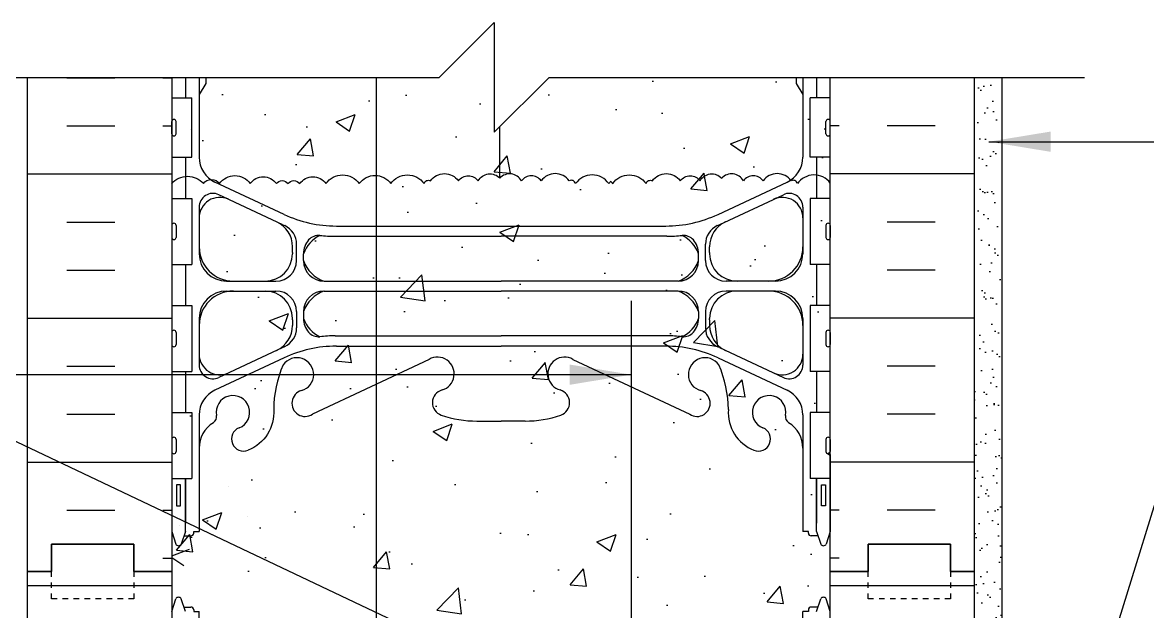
# Model space of a CAD drawing. Header units: inches. Extents: x 109 to 220, y 86 to 157.
# Drawn here: x 174.68 to 195.17, y 146.17 to 156.9 of the extents above; entities that cross this region are included whole.
import ezdxf

# ---------------------------------------------------------------- set-up
doc = ezdxf.new("R2010")
doc.units = ezdxf.units.IN
doc.header["$LTSCALE"] = 0.5
doc.header["$MEASUREMENT"] = 0
doc.linetypes.add('DASHED2', pattern=[0.375, 0.25, -0.125])
for name, color, linetype in [('HATCH', 12, 'Continuous'), ('line25', 2, 'Continuous'), ('LINE3', 3, 'Continuous'), ('LINE50', 5, 'Continuous'), ('LINE9', 9, 'Continuous'), ('TEXT', 4, 'Continuous'), ('Web_Edge', 9, 'Continuous')]:
    doc.layers.add(name, color=color, linetype=linetype)
doc.styles.add('DIM', font='romans.shx', dxfattribs={"width": 0.7})
doc.dimstyles.new('ext_12', dxfattribs={"dimscale": 12, "dimtxt": 0.09375, "dimasz": 0.09375, "dimexe": 0.09375, "dimexo": 0.0625, "dimgap": 0.0625, "dimtad": 1, "dimdec": 1, "dimzin": 3, "dimdsep": 46, "dimlunit": 4, "dimtxsty": 'DIM', "dimcen": 0.09, "dimdle": 0.09375, "dimclrt": 4, "dimadec": 0, "dimazin": 0, "dimtfac": 1, "dimtdec": 1, "dimtmove": 2, "dimatfit": 3, "dimfxl": 0, "dimfrac": 2, "dimtolj": 1, "dimtzin": 0, "dimarcsym": 0})

msp = doc.modelspace()

# ---------------------------------------------------------------- hatches: boundary and pattern name
at = {"layer": 'HATCH'}
h = msp.add_hatch(dxfattribs=at)
h.set_pattern_fill('AR-CONC', color=256, scale=0.5, style=0)
h.paths.add_polyline_path([(184.2705, 155.8996), (183.2705, 154.8996), (183.2705, 156.8996), (182.2705, 155.8996), (181.1232, 155.8996), (181.1232, 154.1133, -0.227027), (181.3871, 153.9645, -0.520567), (181.9946, 153.9645, -0.520567), (182.1095, 154.0138, -0.520567), (182.6185, 154.0138, -0.5205671), (182.9797, 154.0138, -0.520567), (183.3737, 154.063, -0.520567), (183.7678, 154.0138, -0.5205671), (184.129, 154.0138, -0.520567), (184.6379, 154.0138, -0.520567), (184.7529, 153.9645, -0.520567), (185.3604, 153.9645, -0.0394093), (185.3955, 154.0071, -0.0394093), (185.4306, 153.9645, -0.520567), (186.0381, 153.9645, -0.520567), (186.153, 154.0138, -0.520567), (186.662, 154.0138, -0.5205671), (187.0232, 154.0138, -0.520567), (187.4172, 154.063, -0.520567), (187.8113, 154.0138, -0.5205671), (188.1725, 154.0138, -0.520567), (188.6815, 154.0138, -0.520567), (188.7964, 153.9645, -0.508398), (189.3955, 153.976), (189.3955, 155.8996)])
h = msp.add_hatch(dxfattribs=at)
h.set_pattern_fill('AR-CONC', color=256, scale=0.5, style=0)
h.paths.add_polyline_path([(179.3019, 153.9645, -0.5205671), (179.5154, 153.9645, -0.5205671), (179.7288, 153.9645, -0.520567), (180.2049, 153.9645, -0.520567), (180.8124, 153.9645, -0.2625153), (181.1232, 154.1133), (181.1232, 155.8996), (177.3955, 155.8996), (177.3955, 153.9645, -0.4648223), (177.972, 153.9645, -0.5205671), (178.2676, 153.9645, -0.520567), (178.8258, 153.9645, -0.520567)])
h = msp.add_hatch(dxfattribs=at)
h.set_pattern_fill('AR-SAND', color=256, scale=0.25, style=0)
h.set_pattern_definition([(37.5, (80.9344, 13.57936), (-0.0157483, 0.4817059), [0, -0.38, 0, -0.425, 0, -0.40625]), (7.5, (80.9344, 13.57936), (0.4424442, 0.7055365), [0, -0.205, 0, -0.3425, 0, -0.13125]), (327.5, (80.6269, 13.57936), (0.7785355, 0.0014148), [0, -0.125, 0, -0.45, 0, -0.5875]), (317.5, (80.6269, 13.57936), (0.7515317, 0.219419), [0, -0.0625, 0, -0.295, 0, -0.3375])])
h.paths.add_polyline_path([(192.5205, 155.8996), (192.0205, 155.8996), (192.0205, 146.8996), (192.0205, 143.6996), (192.5205, 143.6996)])
h = msp.add_hatch(dxfattribs=at)
h.set_pattern_fill('AR-CONC', color=256, scale=0.5, style=0)
h.paths.add_polyline_path([(180.2049, 153.9645, 0.520567), (179.7288, 153.9645, 0.5205671), (179.5154, 153.9645, 0.5205671), (179.3019, 153.9645, 0.520567), (178.8258, 153.9645, 0.520567), (178.2676, 153.9645, 0.5205671), (177.972, 153.9645, 0.4648223), (177.3955, 153.9645), (177.3955, 147.1565), (177.4198, 147.1401), (177.3955, 147.1401), (177.3955, 146.8996), (177.3955, 128.8996), (177.3955, 110.8996), (182.2705, 110.8996), (183.2705, 111.8996), (183.2705, 109.8996), (184.2705, 110.8996), (189.3955, 110.8996), (189.3955, 128.8996), (189.3955, 131.3246), (189.3955, 135.6996), (186.992, 135.6996, 0.4142136), (186.892, 135.5996), (186.892, 134.1996), (186.392, 134.1996), (186.392, 135.6996, -0.4142136), (186.892, 136.1996), (189.3955, 136.1996), (189.3955, 140.9496), (186.892, 140.9496, -0.4142136), (186.392, 141.4496), (186.392, 142.9496), (186.892, 142.9496), (186.892, 141.5496, 0.4142136), (186.992, 141.4496), (189.3955, 141.4496), (189.3955, 145.8246), (189.3955, 146.8996), (189.3955, 153.976, 0.508398), (188.7964, 153.9645, 0.520567), (188.6815, 154.0138, 0.520567), (188.1725, 154.0138, 0.5205671), (187.8113, 154.0138, 0.520567), (187.4172, 154.063, 0.520567), (187.0232, 154.0138, 0.5205671), (186.662, 154.0138, 0.520567), (186.153, 154.0138, 0.520567), (186.0381, 153.9645, 0.520567), (185.4306, 153.9645, 0.0394093), (185.3955, 154.0071, 0.0394093), (185.3604, 153.9645, 0.520567), (184.7529, 153.9645, 0.520567), (184.6379, 154.0138, 0.520567), (184.129, 154.0138, 0.5205671), (183.7678, 154.0138, 0.520567), (183.3737, 154.063, 0.520567), (182.9797, 154.0138, 0.5205671), (182.6185, 154.0138, 0.520567), (182.1095, 154.0138, 0.520567), (181.9946, 153.9645, 0.520567), (181.3871, 153.9645, 0.520567), (180.8124, 153.9645, 0.520567)])
h.paths.add_polyline_path([(184.8499, 143.9099, -1), (184.4749, 143.9099, -1)], flags=16)
h.paths.add_polyline_path([(183.3389, 125.9015, -1), (182.9639, 125.9015, -1)], flags=16)
h = msp.add_hatch(dxfattribs=at)
h.set_pattern_fill('INSUL', color=256, scale=7, style=0)
h.set_pattern_definition([(0, (-2748.766, -268.11), (0, 2.625), []), (0, (-2748.766, -267.235), (0, 2.625), [0.875, -0.875]), (0, (-2748.766, -266.36), (0, 2.625), [0.875, -0.875])])
h.paths.add_polyline_path([(174.7705, 128.8996), (175.208, 128.8996), (175.208, 129.3996), (176.708, 129.3996), (176.708, 128.8996), (177.3955, 128.8996), (177.3955, 146.8996), (176.708, 146.8996), (176.708, 147.3996), (175.208, 147.3996), (175.208, 146.8996), (174.7705, 146.8996)])
h = msp.add_hatch(dxfattribs=at)
h.set_pattern_fill('INSUL', color=256, scale=7, style=0)
h.set_pattern_definition([(180, (3115.557, -268.11), (0, 2.625), []), (180, (3115.557, -267.235), (0, 2.625), [0.875, -0.875]), (180, (3115.557, -266.36), (0, 2.625), [0.875, -0.875])])
h.paths.add_polyline_path([(192.0205, 133.9496), (189.3955, 131.3246), (189.3955, 128.8996), (190.083, 128.8996), (190.083, 129.3996), (191.583, 129.3996), (191.583, 128.8996), (192.0205, 128.8996)])
h.paths.add_polyline_path([(189.3955, 145.8246), (192.0205, 143.1996), (192.0205, 146.8996), (191.583, 146.8996), (191.583, 147.3996), (190.083, 147.3996), (190.083, 146.8996), (189.3955, 146.8996)])

# ---------------------------------------------------------------- linework, layer by layer
for p, q in [((175.4839, 155.8901), (176.3589, 155.8901)), ((177.2339, 155.8901), (177.3955, 155.8901)), ((189.5571, 155.8901), (189.3955, 155.8901)), ((191.3071, 155.8901), (190.4321, 155.8901)), ((175.4839, 155.0151), (176.3589, 155.0151)), ((177.2339, 155.0151), (177.3955, 155.0151)), ((189.5571, 155.0151), (189.3955, 155.0151)), ((191.3071, 155.0151), (190.4321, 155.0151)), ((177.7399, 154.9597), (177.7399, 154.9597)), ((174.7705, 154.1401), (177.3955, 154.1401)), ((192.0205, 154.1401), (189.3955, 154.1401)), ((175.4839, 153.2651), (176.3589, 153.2651)), ((191.3071, 153.2651), (190.4321, 153.2651)), ((175.4839, 152.3901), (176.3589, 152.3901)), ((191.3071, 152.3901), (190.4321, 152.3901)), ((174.7705, 151.5151), (177.3955, 151.5151)), ((192.0205, 151.5151), (189.3955, 151.5151)), ((175.4839, 150.6401), (176.3589, 150.6401)), ((191.3071, 150.6401), (190.4321, 150.6401)), ((175.4839, 149.7651), (176.3589, 149.7651)), ((191.3071, 149.7651), (190.4321, 149.7651)), ((174.7705, 148.8901), (177.3955, 148.8901)), ((192.0205, 148.8901), (189.3955, 148.8901)), ((178.4236, 148.4555), (178.4236, 148.4555)), ((175.4839, 148.0151), (176.3589, 148.0151)), ((177.2339, 148.0151), (177.3955, 148.0151)), ((189.5571, 148.0151), (189.3955, 148.0151)), ((191.3071, 148.0151), (190.4321, 148.0151)), ((178.7816, 147.9013), (178.7816, 147.9013)), ((177.5299, 147.7365), (177.5299, 147.7365)), ((177.3955, 147.1838), (177.7198, 147.3083)), ((177.2339, 147.1401), (177.3955, 147.1401)), ((177.3955, 147.1565), (177.6184, 147.0062)), ((189.5571, 147.1401), (189.3955, 147.1401))]:
    msp.add_line(p, q, dxfattribs=at)
for points in [[(177.3955, 153.9645, -0.4648223), (177.972, 153.9645, -0.5205671), (178.2676, 153.9645, -0.5205671), (178.8258, 153.9645, -0.5205671), (179.3019, 153.9645, -0.5205671), (179.5154, 153.9645, -0.5205671), (179.7288, 153.9645, -0.5205671), (180.2049, 153.9645, -0.5205671), (180.8124, 153.9645, -0.5205671), (181.3871, 153.9645, -0.5205671), (181.9946, 153.9645, -0.5205671), (182.1095, 154.0138, -0.5205671), (182.6185, 154.0138, -0.5205671), (182.9797, 154.0138, -0.5205671), (183.3737, 154.063)], [(185.3955, 154.0071, 0.0394093), (185.3604, 153.9645, 0.5205671), (184.7529, 153.9645, 0.5205671), (184.6379, 154.0138, 0.5205671), (184.129, 154.0138, 0.5205671), (183.7678, 154.0138, 0.5205671), (183.3737, 154.063)], [(185.3955, 154.0071, -0.0394093), (185.4306, 153.9645, -0.5205671), (186.0381, 153.9645, -0.5205671), (186.153, 154.0138, -0.5205671), (186.662, 154.0138, -0.5205671), (187.0232, 154.0138, -0.5205671), (187.4172, 154.063)], [(189.3955, 153.976, 0.508398), (188.7964, 153.9645, 0.5205671), (188.6815, 154.0138, 0.5205671), (188.1725, 154.0138, 0.5205671), (187.8113, 154.0138, 0.5205671), (187.4172, 154.063)]]:
    msp.add_lwpolyline(points, format="xyb", dxfattribs=at)
at = {"layer": 'line25'}
for p, q in [((177.3955, 155.8996), (177.3955, 146.8996)), ((189.3955, 146.8996), (189.3955, 155.8996)), ((177.3955, 155.5246), (177.7604, 155.5246)), ((177.7604, 154.4446), (177.7604, 155.5246)), ((189.3955, 155.5246), (189.0305, 155.5246)), ((189.0305, 154.4446), (189.0305, 155.5246)), ((177.3955, 154.8746), (177.3955, 155.0946)), ((177.3955, 155.0396), (177.3955, 155.0396)), ((177.4355, 155.1346), (177.4355, 155.1346)), ((177.4755, 154.8746), (177.4755, 155.0946)), ((189.3155, 154.8746), (189.3155, 155.0946)), ((189.3555, 155.1346), (189.3555, 155.1346)), ((189.3955, 154.8746), (189.3955, 155.0946)), ((189.3955, 155.0396), (189.3955, 155.0396)), ((177.3955, 154.9296), (177.3955, 154.9296)), ((177.4355, 154.8346), (177.4355, 154.8346)), ((189.3555, 154.8346), (189.3555, 154.8346)), ((189.3955, 154.9296), (189.3955, 154.9296)), ((177.3955, 154.4446), (177.7604, 154.4446)), ((189.3955, 154.4446), (189.0305, 154.4446)), ((177.3955, 153.6946), (177.7604, 153.6946)), ((177.7604, 153.6946), (177.7604, 152.4946)), ((189.3955, 153.6946), (189.0305, 153.6946)), ((189.0305, 153.6946), (189.0305, 152.4946)), ((177.3955, 153.2046), (177.3955, 152.9846)), ((177.3955, 153.1496), (177.3955, 153.1496)), ((177.4355, 153.2446), (177.4355, 153.2446)), ((177.4755, 153.2046), (177.4755, 152.9846)), ((189.3155, 153.2046), (189.3155, 152.9846)), ((189.3555, 153.2446), (189.3555, 153.2446)), ((189.3955, 153.2046), (189.3955, 152.9846)), ((189.3955, 153.1496), (189.3955, 153.1496)), ((177.3955, 153.0396), (177.3955, 153.0396)), ((177.4355, 152.9446), (177.4355, 152.9446)), ((189.3555, 152.9446), (189.3555, 152.9446)), ((189.3955, 153.0396), (189.3955, 153.0396)), ((177.3955, 152.4946), (177.7604, 152.4946)), ((189.3955, 152.4946), (189.0305, 152.4946)), ((177.3955, 151.7446), (177.7604, 151.7446)), ((177.7604, 151.7446), (177.7604, 150.5446)), ((189.3955, 151.7446), (189.0305, 151.7446)), ((189.0305, 151.7446), (189.0305, 150.5446)), ((177.3955, 151.2546), (177.3955, 151.0346)), ((177.3955, 151.1996), (177.3955, 151.1996)), ((177.3955, 151.0896), (177.3955, 151.0896)), ((177.4755, 151.2546), (177.4755, 151.0346)), ((189.3155, 151.2546), (189.3155, 151.0346)), ((189.3955, 151.2546), (189.3955, 151.0346)), ((189.3955, 151.1996), (189.3955, 151.1996)), ((189.3955, 151.0896), (189.3955, 151.0896)), ((177.4355, 150.9946), (177.4355, 150.9946)), ((189.3555, 150.9946), (189.3555, 150.9946)), ((177.3955, 150.5446), (177.7604, 150.5446)), ((189.3955, 150.5446), (189.0305, 150.5446)), ((177.3955, 149.7946), (177.7604, 149.7946)), ((177.7604, 149.7946), (177.7604, 148.5946)), ((189.3955, 149.7946), (189.0305, 149.7946)), ((189.0305, 149.7946), (189.0305, 148.5946)), ((177.3955, 149.3046), (177.3955, 149.0846)), ((177.3955, 149.2496), (177.3955, 149.2496)), ((177.4355, 149.3446), (177.4355, 149.3446)), ((177.4755, 149.3046), (177.4755, 149.0846)), ((189.3155, 149.3046), (189.3155, 149.0846)), ((189.3555, 149.3446), (189.3555, 149.3446)), ((189.3955, 149.3046), (189.3955, 149.0846)), ((189.3955, 149.2496), (189.3955, 149.2496)), ((177.3955, 149.1396), (177.3955, 149.1396)), ((177.4355, 149.0446), (177.4355, 149.0446)), ((189.3555, 149.0446), (189.3555, 149.0446)), ((189.3955, 149.1396), (189.3955, 149.1396)), ((177.3955, 148.5946), (177.7604, 148.5946)), ((189.3955, 148.5946), (189.0305, 148.5946)), ((177.3955, 146.8996), (177.3955, 128.8996)), ((177.3955, 146.8996), (177.3955, 128.8996)), ((189.3955, 145.8246), (189.3955, 146.8996))]:
    msp.add_line(p, q, dxfattribs=at)
for centre, start, end in [((177.4355, 155.0946), 90, 180), ((177.4355, 155.0946), 360, 90), ((189.3555, 155.0946), 90, 180), ((189.3555, 155.0946), 0, 90), ((177.4355, 154.8746), 180, 270), ((177.4355, 154.8746), 270, 0), ((189.3555, 154.8746), 180, 270), ((189.3555, 154.8746), 270, 0), ((177.4355, 153.2046), 90, 180), ((177.4355, 153.2046), 0, 90), ((189.3555, 153.2046), 90, 180), ((189.3555, 153.2046), 360, 90), ((177.4355, 152.9846), 180, 270), ((177.4355, 152.9846), 270, 0), ((189.3555, 152.9846), 180, 270), ((189.3555, 152.9846), 270, 0), ((177.4355, 151.2546), 90, 180), ((177.4355, 151.2546), 0, 90), ((189.3555, 151.2546), 90, 180), ((189.3555, 151.2546), 360, 90), ((177.4355, 151.0346), 180, 270), ((177.4355, 151.0346), 270, 0), ((189.3555, 151.0346), 180, 270), ((189.3555, 151.0346), 270, 0), ((177.4355, 149.3046), 90, 180), ((177.4355, 149.3046), 0, 90), ((189.3555, 149.3046), 90, 180), ((189.3555, 149.3046), 360, 90), ((177.4355, 149.0846), 180, 270), ((177.4355, 149.0846), 270, 0), ((189.3555, 149.0846), 180, 270), ((189.3555, 149.0846), 270, 0)]:
    msp.add_arc(centre, 0.04, start, end, dxfattribs=at)
at = {"layer": 'LINE3'}
for p, q in [((181.1232, 155.8996), (181.1232, 133.544)), ((183.3737, 154.063), (183.3737, 155.0029)), ((185.7693, 151.8278), (185.7693, 110.8996))]:
    msp.add_line(p, q, dxfattribs=at)
at = {"layer": 'LINE50'}
for p, q in [((174.7705, 146.8996), (174.7705, 155.8996)), ((192.0205, 146.8996), (192.0205, 155.8996)), ((174.7705, 128.8996), (174.7705, 146.8996)), ((192.0205, 140.6996), (192.0205, 146.8996))]:
    msp.add_line(p, q, dxfattribs=at)
for points in [[(177.3955, 146.8996), (176.708, 146.8996), (176.708, 147.3996), (175.208, 147.3996), (175.208, 146.8996), (174.7705, 146.8996)], [(174.7705, 146.8996), (175.208, 146.8996), (175.208, 147.3996), (176.708, 147.3996), (176.708, 146.8996), (177.3955, 146.8996)], [(189.3955, 146.8996), (190.083, 146.8996), (190.083, 147.3996), (191.583, 147.3996), (191.583, 146.8996), (192.0205, 146.8996)], [(192.0205, 146.8996), (191.583, 146.8996), (191.583, 147.3996), (190.083, 147.3996), (190.083, 146.8996), (189.3955, 146.8996)]]:
    msp.add_lwpolyline(points, dxfattribs=at)
at = {"layer": 'LINE9'}
msp.add_line((192.5205, 155.8996), (192.5205, 143.6996), dxfattribs=at)
msp.add_lwpolyline([(172.387, 155.8996), (182.2705, 155.8996), (183.2705, 156.8996), (183.2705, 154.8996), (184.2705, 155.8996), (194.0256, 155.8996)], dxfattribs=at)
at = {"layer": 'LINE9', "linetype": 'DASHED2', "ltscale": 0.15}
for points in [[(176.708, 146.8996), (176.708, 146.8996), (176.708, 146.3996), (175.208, 146.3996), (175.208, 146.8996), (175.208, 146.8996)], [(176.708, 146.8996), (176.708, 146.8996), (176.708, 146.3996), (175.208, 146.3996), (175.208, 146.8996), (175.208, 146.8996)], [(191.583, 146.8996), (191.583, 146.8996), (191.583, 146.3996), (190.083, 146.3996), (190.083, 146.8996), (190.083, 146.8996)], [(191.583, 146.8996), (191.583, 146.8996), (191.583, 146.3996), (190.083, 146.3996), (190.083, 146.8996), (190.083, 146.8996)]]:
    msp.add_lwpolyline(points, dxfattribs=at)
at = {"layer": 'Web_Edge'}
for p, q in [((177.8955, 155.8996), (177.8955, 154.4464)), ((178.0155, 155.7873), (177.8955, 155.5873)), ((178.0155, 155.7873), (177.8955, 155.5873)), ((178.0155, 155.8996), (178.0155, 155.7873)), ((178.0155, 155.8996), (178.0155, 155.7873)), ((188.7755, 155.8996), (188.7755, 155.7873)), ((188.7755, 155.8996), (188.7755, 155.7873)), ((188.7755, 155.7873), (188.8955, 155.5873)), ((188.7755, 155.7873), (188.8955, 155.5873)), ((188.8955, 155.8996), (188.8955, 154.4464)), ((179.4418, 153.4047), (178.1835, 153.9936)), ((187.3492, 153.4047), (188.6074, 153.9936)), ((179.4186, 153.2168), (178.2514, 153.763)), ((187.3724, 153.2168), (188.5395, 153.763)), ((177.8955, 153.5366), (177.8955, 152.6884)), ((188.8955, 153.5366), (188.8955, 152.6884)), ((180.3715, 153.0047), (183.3955, 153.0047)), ((186.4195, 153.0047), (183.3955, 153.0047)), ((179.5955, 152.7119), (179.5955, 152.816)), ((179.5955, 152.7119), (179.5955, 152.6884)), ((179.6705, 152.5634), (179.6705, 152.8604)), ((187.1205, 152.5634), (187.1205, 152.8604)), ((187.1955, 152.7119), (187.1955, 152.816)), ((187.1955, 152.7119), (187.1955, 152.6884)), ((179.7955, 152.563), (179.7955, 152.6889)), ((186.9955, 152.563), (186.9955, 152.6889)), ((178.3955, 152.1884), (179.2955, 152.1884)), ((180.1705, 152.188), (183.3955, 152.188)), ((186.6205, 152.188), (183.3955, 152.188)), ((188.3955, 152.1884), (187.4955, 152.1884)), ((178.3955, 152.0084), (179.2955, 152.0084)), ((180.1705, 152.008), (183.3955, 152.008)), ((186.6205, 152.008), (183.3955, 152.008)), ((188.3955, 152.0084), (187.4955, 152.0084)), ((177.8955, 151.5084), (177.8955, 150.6601)), ((179.5955, 151.4849), (179.5955, 151.5084)), ((179.5955, 151.4849), (179.5955, 151.3808)), ((179.6705, 151.6334), (179.6705, 151.3363)), ((179.7955, 151.633), (179.7955, 151.5073)), ((179.7955, 151.633), (179.7955, 151.5193)), ((186.9955, 151.633), (186.9955, 151.5193)), ((186.9955, 151.633), (186.9955, 151.5073)), ((187.1205, 151.6334), (187.1205, 151.3363)), ((187.1955, 151.4849), (187.1955, 151.5084)), ((187.1955, 151.4849), (187.1955, 151.3808)), ((188.8955, 151.5084), (188.8955, 150.6601)), ((180.3723, 151.1917), (183.3955, 151.1917)), ((186.4187, 151.1917), (183.3955, 151.1917)), ((179.4177, 150.9795), (178.2514, 150.4337)), ((180.3955, 151.0042), (183.3955, 151.0042)), ((186.3955, 151.0042), (183.3955, 151.0042)), ((187.3732, 150.9795), (188.5395, 150.4337)), ((179.4418, 150.792), (178.1835, 150.2032)), ((182.0853, 150.7633), (179.9581, 149.7639)), ((184.7057, 150.7633), (186.8329, 149.7639)), ((187.3492, 150.792), (188.6074, 150.2032)), ((177.8955, 149.7503), (177.8955, 147.6284)), ((182.9562, 149.6394), (183.3955, 149.6394)), ((183.8347, 149.6394), (183.3955, 149.6394)), ((188.8955, 149.7503), (188.8955, 147.6284)), ((177.6455, 147.6284), (177.6455, 148.5946)), ((189.1455, 147.6284), (189.1455, 148.5946)), ((177.3955, 147.6284), (177.4705, 147.3984)), ((177.6455, 147.6284), (177.5705, 147.3984)), ((177.7955, 147.6284), (177.8955, 147.6284)), ((177.7955, 147.5984), (177.7955, 147.6284)), ((177.7955, 147.5984), (177.7955, 147.5984)), ((188.9955, 147.6284), (188.8955, 147.6284)), ((188.9955, 147.5984), (188.9955, 147.6284)), ((188.9955, 147.5984), (188.9955, 147.5984)), ((189.1455, 147.6284), (189.2205, 147.3984)), ((189.3955, 147.6284), (189.3205, 147.3984)), ((177.6194, 147.5484), (177.7455, 147.5484)), ((189.1716, 147.5484), (189.0455, 147.5484)), ((177.3955, 146.1709), (177.4705, 146.4009)), ((177.6455, 146.1709), (177.5705, 146.4009)), ((189.1455, 146.1709), (189.2205, 146.4009)), ((189.3955, 146.1709), (189.3205, 146.4009)), ((177.6194, 146.2509), (177.7455, 146.2509)), ((177.7955, 146.2009), (177.7955, 146.1709)), ((177.7955, 146.2009), (177.7955, 146.2009)), ((177.7955, 146.1709), (177.8955, 146.1709)), ((177.8955, 144.049), (177.8955, 146.1709)), ((188.8955, 144.049), (188.8955, 146.1709)), ((188.9955, 146.1709), (188.8955, 146.1709)), ((188.9955, 146.2009), (188.9955, 146.2009)), ((188.9955, 146.2009), (188.9955, 146.1709)), ((189.1716, 146.2509), (189.0455, 146.2509))]:
    msp.add_line(p, q, dxfattribs=at)
for points in [[(177.6455, 155.8996), (177.6455, 155.5246)], [(189.1455, 155.8996), (189.1455, 155.5246)], [(177.6455, 154.4446), (177.6455, 153.6946)], [(189.1455, 154.4446), (189.1455, 153.6946)], [(180.3955, 153.1926), (183.3955, 153.1926), (186.3955, 153.1926)], [(177.6455, 152.4946), (177.6455, 151.7446)], [(189.1455, 152.4946), (189.1455, 151.7446)], [(177.6455, 150.5446), (177.6455, 149.7946)], [(189.1455, 150.5446), (189.1455, 149.7946)], [(189.3955, 149.0284), (189.3955, 147.6284)], [(177.6455, 148.5946), (177.6455, 147.7784)], [(189.1455, 148.5946), (189.1455, 147.7784)]]:
    msp.add_lwpolyline(points, dxfattribs=at)
for points in [[(179.2538, 149.8498, -0.3253125), (178.7872, 149.1076)], [(187.5372, 149.8498, 0.3253125), (188.0038, 149.1076)]]:
    msp.add_lwpolyline(points, format="xyb", dxfattribs=at)
for points in [[(177.5555, 148.4784), (177.4855, 148.4784), (177.4855, 148.0984), (177.5555, 148.0984)], [(189.2355, 148.4784), (189.3055, 148.4784), (189.3055, 148.0984), (189.2355, 148.0984)]]:
    msp.add_lwpolyline(points, close=True, dxfattribs=at)
for centre, radius, start, end in [((178.3955, 154.4464), 0.5, 180, 244.92041), ((188.3955, 154.4464), 0.5, 295.07959, 360), ((178.1455, 153.5366), 0.25, 64.92041, 180), ((188.6455, 153.5366), 0.25, 360, 115.07959), ((178.2705, 153.3401), 0.375, 64.92041, 180), ((188.5205, 153.3401), 0.375, 0, 115.07959), ((180.3955, 155.4426), 2.25, 244.92041, 270), ((186.3955, 155.4426), 2.25, 270, 295.07959), ((179.0955, 152.816), 0.5, 0, 64.92041), ((180.3723, 155.2547), 2.25, 244.92041, 245.92476), ((179.2944, 152.8601), 0.3761, 0.04913, 64.81301), ((187.4966, 152.8601), 0.3761, 115.18699, 179.95087), ((187.6955, 152.816), 0.5, 115.07959, 180), ((186.4187, 155.2547), 2.25, 294.07524, 295.07959), ((180.3786, 152.4661), 0.6242, 117.09656, 159.08811), ((180.1716, 152.6886), 0.3762, 138.37041, 179.94861), ((180.0773, 152.7724), 0.25, 86.12089, 138.37041), ((180.3715, 155.2547), 2.25, 262.92277, 270), ((186.4195, 155.2547), 2.25, 270, 277.07723), ((186.7136, 152.7724), 0.25, 41.62959, 93.87911), ((186.4124, 152.4661), 0.6242, 20.91189, 62.90344), ((186.6193, 152.6886), 0.3762, 0.05139, 41.62959), ((178.5205, 152.8134), 0.625, 180, 270), ((188.2705, 152.8134), 0.625, 270, 0), ((178.3955, 152.6884), 0.5, 180, 270), ((179.0955, 152.6884), 0.5, 270, 0), ((179.2955, 152.5634), 0.375, 270, 0), ((180.1705, 152.563), 0.375, 180, 270), ((180.3773, 152.7698), 0.6175, 199.56816, 250.43184), ((186.4137, 152.7698), 0.6175, 289.56816, 340.43184), ((186.6205, 152.563), 0.375, 270, 0), ((187.4955, 152.5634), 0.375, 180, 270), ((187.6955, 152.6884), 0.5, 180, 270), ((188.3955, 152.6884), 0.5, 270, 360), ((178.3955, 151.5084), 0.5, 90, 180), ((178.5205, 151.3834), 0.625, 90, 180), ((179.0955, 151.5084), 0.5, 0, 90), ((179.2955, 151.6334), 0.375, 360, 90), ((180.1705, 151.633), 0.375, 90, 180), ((180.3773, 151.4265), 0.6175, 109.64583, 160.43184), ((186.6205, 151.633), 0.375, 360, 90), ((186.4137, 151.4265), 0.6175, 19.56816, 70.35417), ((187.4955, 151.6334), 0.375, 90, 180), ((187.6955, 151.5084), 0.5, 90, 180), ((188.2705, 151.3834), 0.625, 360, 90), ((188.3955, 151.5084), 0.5, 360, 90), ((180.1716, 151.5076), 0.3761, 180.04913, 221.61347), ((180.3786, 151.7301), 0.6242, 200.91189, 242.89488), ((186.4124, 151.7301), 0.6242, 297.10512, 339.08811), ((186.6194, 151.5076), 0.3761, 318.38653, 359.95087), ((179.0955, 151.3808), 0.5, 295.07959, 360), ((179.2943, 151.3367), 0.3762, 295.19194, 359.94861), ((187.4966, 151.3367), 0.3762, 180.05139, 244.80806), ((187.6955, 151.3808), 0.5, 180, 244.92041), ((180.0773, 151.4238), 0.25, 221.61347, 273.89879), ((180.3723, 148.9417), 2.25, 90, 97.09702), ((186.4187, 148.9417), 2.25, 82.90298, 90), ((186.7137, 151.4238), 0.25, 266.10121, 318.38653), ((180.3715, 148.9417), 2.25, 114.05236, 115.07959), ((180.3955, 148.7542), 2.25, 90, 115.07959), ((186.3955, 148.7542), 2.25, 64.92041, 90), ((186.4195, 148.9417), 2.25, 64.92041, 65.94764), ((178.2705, 150.8566), 0.375, 180, 295.07959), ((178.1455, 150.6601), 0.25, 180, 295.07959), ((181.2538, 149.8493), 2, 156.03617, 179.98544), ((179.677, 150.4881), 0.305, 285.72535, 145.32968), ((182.2378, 150.4992), 0.305, 285.72535, 120), ((184.5532, 150.4992), 0.305, 60, 254.27465), ((187.1139, 150.4881), 0.305, 34.67032, 254.27465), ((185.5372, 149.8493), 2, 0.01456, 23.96383), ((188.5205, 150.8566), 0.375, 244.92041, 360), ((188.6455, 150.6601), 0.25, 244.92041, 360), ((178.3955, 149.7503), 0.5, 115.07959, 180), ((178.5105, 149.7993), 0.305, 291.80375, 191.09444), ((179.8247, 149.9635), 0.24, 105.72535, 303.75), ((182.3855, 149.9746), 0.24, 105.72535, 251.07704), ((184.4055, 149.9746), 0.24, 288.92296, 74.27465), ((186.9662, 149.9635), 0.24, 236.25, 74.27465), ((188.2805, 149.7993), 0.305, 348.90556, 248.19625), ((188.3955, 149.7503), 0.5, 360, 64.92041), ((178.0885, 149.7166), 0.125, 301.9268, 11.09444), ((182.9562, 151.6394), 2, 251.07704, 270), ((183.8347, 151.6394), 2, 270, 288.92296), ((188.7024, 149.7166), 0.125, 168.90556, 238.0732), ((178.4455, 149.1437), 0.55, 121.9268, 180), ((178.7055, 149.3119), 0.22, 111.80375, 291.80375), ((188.0855, 149.3119), 0.22, 248.19625, 68.19625), ((188.3455, 149.1437), 0.55, 360, 58.0732), ((177.7455, 147.5984), 0.05, 270, 0), ((189.0455, 147.5984), 0.05, 180, 270), ((177.5205, 147.425), 0.0567, 208.07249, 331.92751), ((189.2705, 147.425), 0.0567, 208.07249, 331.92751), ((177.5205, 146.3742), 0.0567, 28.07249, 151.92751), ((189.2705, 146.3742), 0.0567, 28.07249, 151.92751), ((177.7455, 146.2009), 0.05, 0, 90), ((189.0455, 146.2009), 0.05, 90, 180)]:
    msp.add_arc(centre, radius, start, end, dxfattribs=at)

# ---------------------------------------------------------------- leaders
at = {"layer": 'TEXT'}
for points in [[(192.2864, 154.7286), (199.0228, 154.7286)], [(185.7693, 150.4847), (171.977, 150.4847), (166.902, 150.4847)], [(193.9416, 143.6996), (196.1378, 150.8163), (198.5948, 150.8163)], [(186.9445, 143.3915), (171.977, 150.4847), (166.902, 150.4847)]]:
    msp.add_leader(points, dimstyle='ext_12', override={"dimgap": 0.0625, "dimtad": 0}, dxfattribs=at)

doc.saveas('drawing.dxf')
